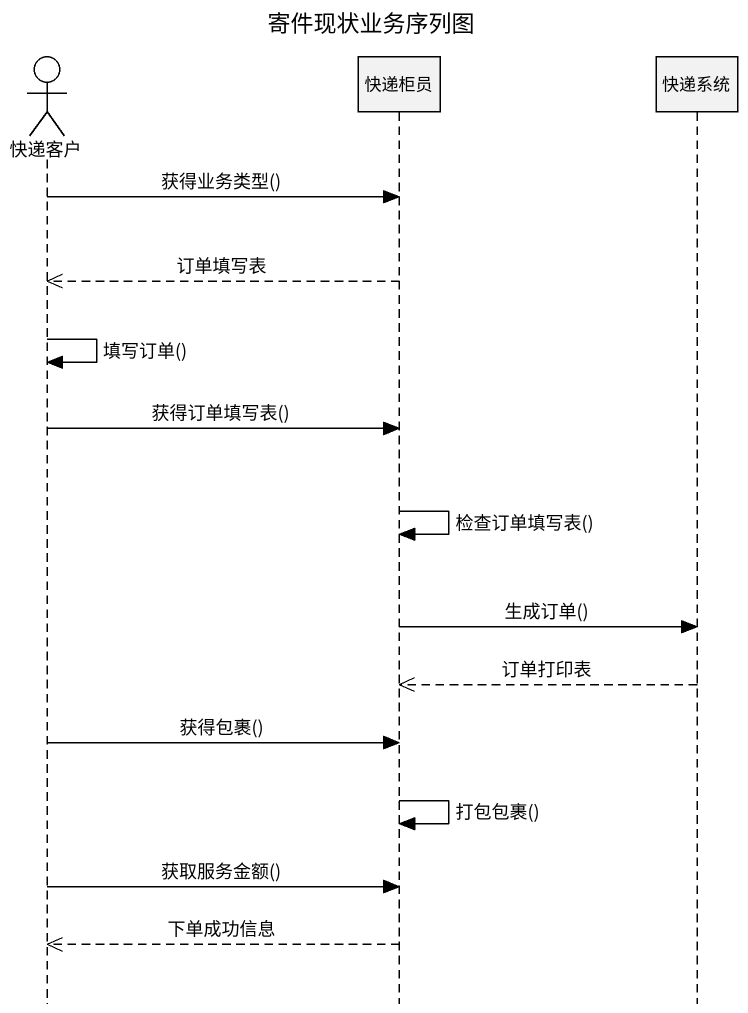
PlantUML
@startuml
title 寄件现状业务序列图
hide footbox
actor 快递客户
participant 快递柜员
participant 快递系统

快递客户 -> 快递柜员 : 获得业务类型()
快递柜员 -->> 快递客户 : 订单填写表
快递客户 -> 快递客户 : 填写订单()
快递客户 -> 快递柜员 : 获得订单填写表()
快递柜员 -> 快递柜员 : 检查订单填写表()
快递柜员 -> 快递系统 : 生成订单()
快递系统 -->> 快递柜员 : 订单打印表
快递客户 -> 快递柜员 : 获得包裹()
快递柜员 -> 快递柜员 : 打包包裹()
快递客户 -> 快递柜员 : 获取服务金额()
快递柜员 -->> 快递客户 : 下单成功信息
@enduml
